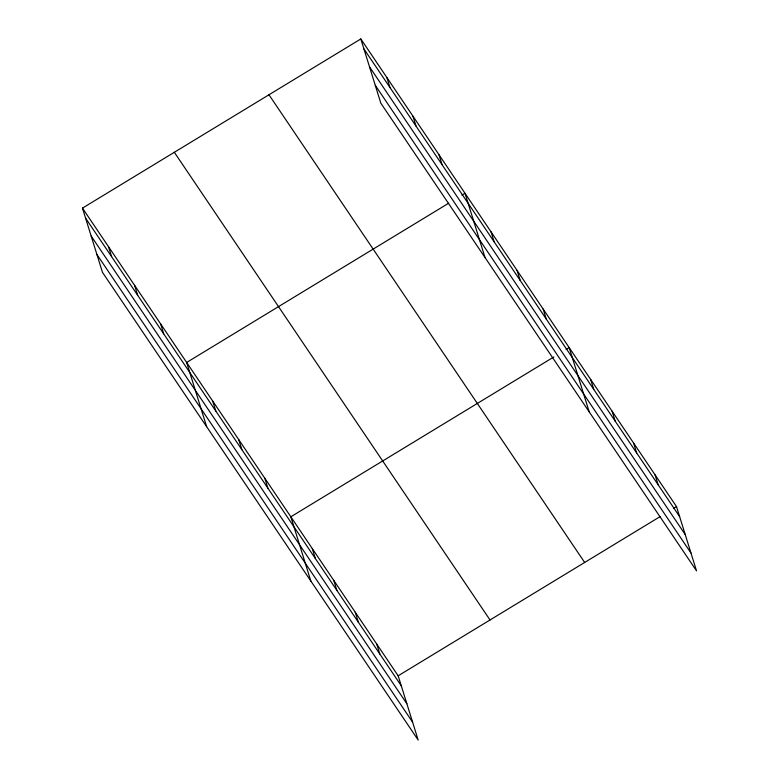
<?xml version="1.0" encoding="UTF-8"?>
<svg xmlns="http://www.w3.org/2000/svg" width="779" height="779" viewBox="0 0 779 779"><rect width="100%" height="100%" fill="white"/><g stroke="black" fill="none" stroke-linecap="round" stroke-linejoin="round"><path stroke-width="1.17" d="M82.467 208.12L398.166 675.802L418.177 740.05L102.477 272.368L82.467 208.12L360.823 38.95L676.523 506.632L696.533 570.88L380.834 103.198L360.823 38.95M448.675 203.212L186.648 362.459L206.659 426.707M461.937 195.149L465.005 193.28L485.015 257.528M553.869 356.928L290.83 516.789L310.84 581.037M566.119 349.479L569.186 347.619L589.197 411.867M398.166 675.802L660.193 516.555M673.455 508.492L676.523 506.632M363.939 48.95L679.639 516.633M369.519 66.858L685.208 534.53M375.264 85.3L690.954 552.973M268.969 94.775L584.659 562.457M174.33 152.294L490.02 619.977M85.583 218.13L401.282 685.802M91.162 236.027L406.852 703.71M96.908 254.47L412.597 722.152M655.051 474.83L658.167 484.83M633.58 443.027L636.696 453.027M612.119 411.224L615.235 421.225M590.648 379.422L593.764 389.422M543.138 309.039L546.254 319.039M517.09 270.449L520.206 280.459M491.052 231.869L494.168 241.87M438.957 154.7L442.073 164.7M412.919 116.12L416.035 126.12M386.871 77.53L389.987 87.54M376.695 643.999L379.811 654M355.234 612.197L358.35 622.197M333.763 580.394L336.879 590.404M312.291 548.591L315.407 558.601M264.782 478.209L267.898 488.209M238.734 439.629L241.85 449.629M212.696 401.039L215.812 411.049M160.601 323.869L163.717 333.879M134.563 285.289L137.679 295.29M108.515 246.709L111.631 256.71"/></g></svg>
